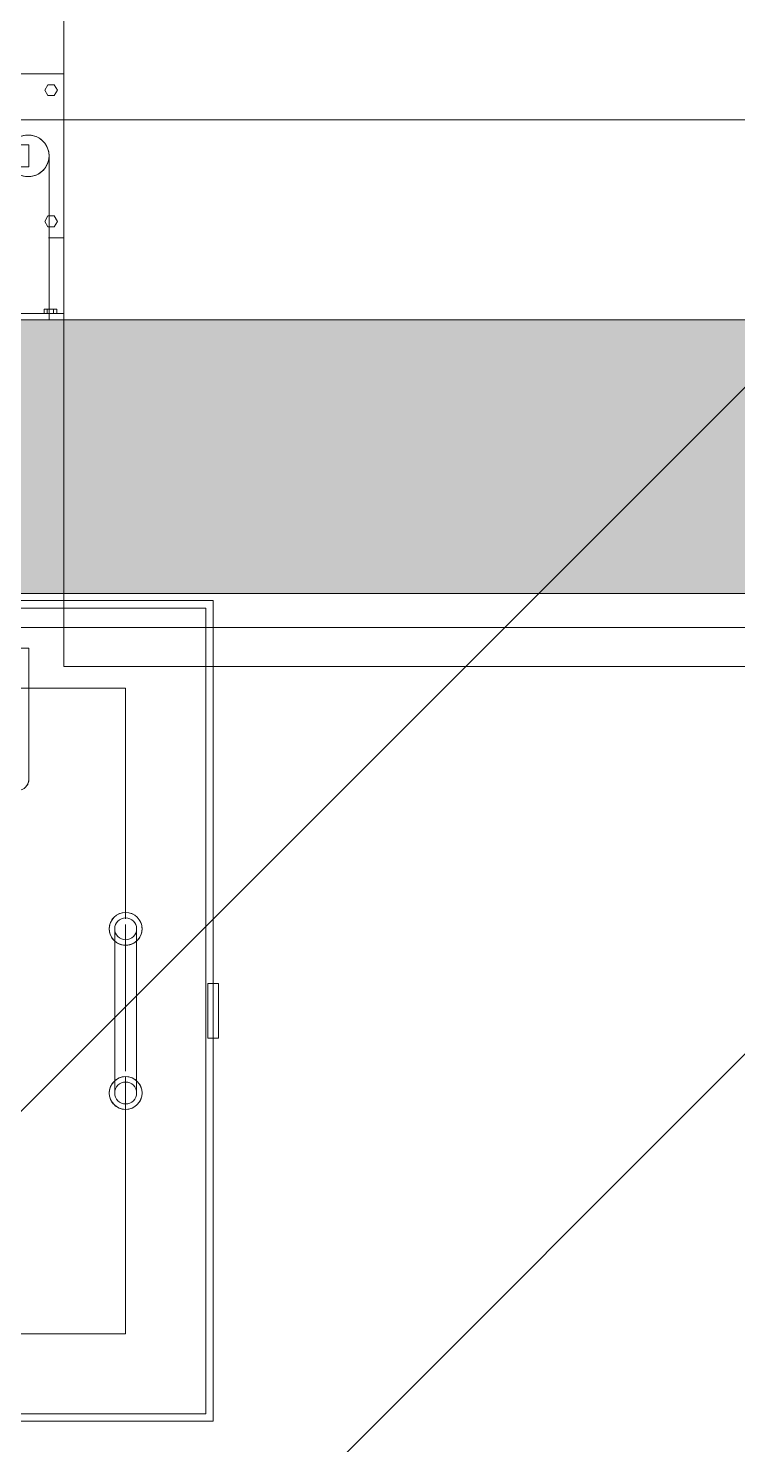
# Model space of a CAD drawing. Header units: millimetres. Extents: x -57519 to 497916, y -349472 to 446842.
# Drawn here: x 332366 to 333015, y 20430 to 21724 of the extents above; entities that cross this region are included whole.
import ezdxf

# ---------------------------------------------------------------- set-up
doc = ezdxf.new("R2010")
doc.units = ezdxf.units.MM
for name, color, linetype, lineweight in [('A-DETL-GENF', 92, 'Continuous', 5), ('A-FLOR', 192, 'Continuous', 5), ('A-WALL', 113, 'Continuous', 20), ('A-WALL-PATT', 111, 'Continuous', 20), ('I-FURN', 30, 'Continuous', 5)]:
    doc.layers.add(name, color=color, linetype=linetype, lineweight=lineweight)

# ---------------------------------------------------------------- blocks, each defined once
blk = doc.blocks.new('Walls 1 - Walls 1-3032194-SITE COVERAGE')
at = {"layer": 'A-WALL-PATT', "lineweight": 5, "transparency": 33554560}
h = blk.add_hatch(color=253, dxfattribs=at)
h.paths.add_polyline_path([(82149.3, 16147.5), (87964.3, 16147.5), (87964.3, 16399.2), (88714.3, 16399.2), (88714.3, 16147.5), (91689.3, 16147.5), (91689.3, 21457.5), (82149.3, 21457.5), (82149.3, 16539.7)], flags=0)
h.paths.add_polyline_path([(90465.8, 16397.5), (88964.3, 16397.5), (88964.3, 16649.2), (87714.3, 16649.2), (87714.3, 16397.5), (82724.3, 16397.5), (82474.3, 16647.5), (82474.3, 20897.5), (82724.3, 21207.5), (91214.3, 21207.5), (91464.3, 20897.5), (91464.3, 16647.5), (91214.3, 16397.5)], flags=0)
at = {"layer": 'A-WALL', "lineweight": 5}
for p, q in [((83635.3, 21457.5), (83621.1, 21457.5)), ((91689.3, 21457.5), (83635.3, 21457.5)), ((82724.3, 21207.5), (91214.3, 21207.5)), ((85039.3, 21207.5), (82724.3, 21207.5)), ((82724.3, 21207.5), (91214.3, 21207.5)), ((85039.3, 21207.5), (82724.3, 21207.5))]:
    blk.add_line(p, q, dxfattribs=at)
blk = doc.blocks.new('DLN_ Water Tank Cat Ladder_Low - DLN_ Water Tank Cat Ladder_Low-15029793-SITE COVERAGE')
at = {"layer": 'I-FURN'}
for p, q in [((238.5, 225), (173.5, 225)), ((173.5, 225), (238.5, 225)), ((238.5, 75), (238.5, 225)), ((238.5, 225), (238.5, 75)), ((223.9, 215), (221, 210)), ((221, 210), (223.9, 215)), ((221, 210), (223.9, 205)), ((223.9, 205), (221, 210)), ((229.7, 215), (223.9, 215)), ((223.9, 215), (229.7, 215)), ((232.6, 210), (229.7, 215)), ((229.7, 215), (232.6, 210)), ((229.7, 205), (232.6, 210)), ((232.6, 210), (229.7, 205)), ((223.9, 205), (229.7, 205)), ((229.7, 205), (223.9, 205)), ((206.5, 160), (-206.5, 160)), ((206.5, 160), (-206.5, 160)), ((206.5, 160), (-206.5, 160)), ((206.5, 160), (-206.5, 160)), ((206.5, 160), (-206.5, 160)), ((206.5, 160), (-206.5, 160)), ((206.5, 160), (-206.5, 160)), ((206.5, 160), (-206.5, 160)), ((206.5, 160), (-206.5, 160)), ((206.5, 160), (-206.5, 160)), ((206.5, 145), (206.5, 160)), ((206.5, 160), (206.5, 140)), ((206.5, 157.1), (206.5, 160)), ((206.5, 160), (206.5, 140.3)), ((206.5, 155), (206.5, 160)), ((206.5, 160), (206.5, 140)), ((206.5, 158.7), (206.5, 160)), ((206.5, 160), (206.5, 159.7)), ((206.5, 150), (206.5, 160)), ((206.5, 160), (206.5, 159.7)), ((206.5, 157.1), (206.5, 160)), ((206.5, 160), (206.5, 159.7)), ((206.5, 157.1), (206.5, 160)), ((206.5, 160), (206.5, 152.6)), ((206.5, 158.7), (206.5, 160)), ((206.5, 160), (206.5, 157.1)), ((206.5, 159.7), (206.5, 160)), ((206.5, 160), (206.5, 140)), ((206.5, 155), (206.5, 160)), ((206.5, 160), (206.5, 159.7)), ((206.5, 159.7), (206.5, 158.7)), ((206.5, 159.7), (206.5, 158.7)), ((206.5, 159.7), (206.5, 158.7)), ((206.5, 158.7), (206.5, 159.7)), ((206.5, 159.7), (206.5, 158.7)), ((206.5, 157.1), (206.5, 158.7)), ((206.5, 158.7), (206.5, 157.1)), ((206.5, 158.7), (206.5, 157.1)), ((206.5, 158.7), (206.5, 157.1)), ((206.5, 140), (206.5, 158.7)), ((206.5, 157.1), (206.5, 158.7)), ((206.5, 158.7), (206.5, 155)), ((206.5, 152.6), (206.5, 157.1)), ((206.5, 155), (206.5, 157.1)), ((206.5, 157.1), (206.5, 155)), ((206.5, 157.1), (206.5, 155)), ((206.5, 152.6), (206.5, 157.1)), ((206.5, 157.1), (206.5, 155)), ((206.5, 150), (206.5, 157.1)), ((206.5, 157.1), (206.5, 141.3)), ((206.5, 147.4), (206.5, 157.1)), ((206.5, 150), (206.5, 155)), ((206.5, 152.6), (206.5, 155)), ((206.5, 155), (206.5, 152.6)), ((206.5, 155), (206.5, 152.6)), ((206.5, 155), (206.5, 152.6)), ((206.5, 152.6), (206.5, 155)), ((206.5, 155), (206.5, 152.6)), ((206.5, 150), (206.5, 152.6)), ((206.5, 147.4), (206.5, 152.6)), ((206.5, 152.6), (206.5, 147.4)), ((206.5, 152.6), (206.5, 150)), ((206.5, 150), (206.5, 152.6)), ((206.5, 152.6), (206.5, 150)), ((206.5, 152.6), (206.5, 150)), ((206.5, 150), (206.5, 152.6)), ((206.5, 152.6), (206.5, 150)), ((206.5, 147.4), (206.5, 150)), ((206.5, 142.9), (206.5, 150)), ((206.5, 141.3), (206.5, 150)), ((206.5, 150), (206.5, 147.4)), ((206.5, 140.3), (206.5, 150)), ((206.5, 150), (206.5, 147.4)), ((206.5, 145), (206.5, 150)), ((206.5, 150), (206.5, 140)), ((206.5, 145), (206.5, 150)), ((206.5, 150), (206.5, 140.3)), ((206.5, 145), (206.5, 147.4)), ((206.5, 141.3), (206.5, 147.4)), ((206.5, 147.4), (206.5, 145)), ((206.5, 147.4), (206.5, 141.3)), ((206.5, 147.4), (206.5, 145)), ((206.5, 145), (206.5, 147.4)), ((206.5, 140), (206.5, 145)), ((206.5, 141.3), (206.5, 145)), ((206.5, 145), (206.5, 142.9)), ((206.5, 145), (206.5, 142.9)), ((206.5, 141.3), (206.5, 145)), ((206.5, 142.9), (206.5, 145)), ((206.5, 142.9), (206.5, 145)), ((206.5, 140), (206.5, 142.9)), ((206.5, 142.9), (206.5, 141.3)), ((206.5, 142.9), (206.5, 141.3)), ((206.5, 140.3), (206.5, 142.9)), ((206.5, 141.3), (206.5, 142.9)), ((-206.5, 140), (206.5, 140)), ((-206.5, 140), (206.5, 140)), ((-206.5, 140), (206.5, 140)), ((-206.5, 140), (206.5, 140)), ((-206.5, 140), (206.5, 140)), ((-206.5, 140), (206.5, 140)), ((-206.5, 140), (206.5, 140)), ((-206.5, 140), (206.5, 140)), ((-206.5, 140), (206.5, 140)), ((-206.5, 140), (206.5, 140)), ((206.5, 140.3), (206.5, 141.3)), ((206.5, 140), (206.5, 141.3)), ((206.5, 141.3), (206.5, 140.3)), ((206.5, 140), (206.5, 141.3)), ((206.5, 141.3), (206.5, 140)), ((206.5, 141.3), (206.5, 140.3)), ((206.5, 140), (206.5, 141.3)), ((206.5, 141.3), (206.5, 140)), ((206.5, 140.3), (206.5, 141.3)), ((206.5, 140), (206.5, 140.3)), ((206.5, 140.3), (206.5, 140)), ((206.5, 140.3), (206.5, 140)), ((206.5, 140), (206.5, 140.3)), ((206.5, 140.3), (206.5, 140)), ((206.5, 140), (206.5, 140.3)), ((206.5, 140), (206.5, 140.3)), ((206.5, 140.3), (206.5, 140)), ((223.9, 95), (221, 90)), ((221, 90), (223.9, 95)), ((229.7, 95), (223.9, 95)), ((223.9, 95), (229.7, 95)), ((232.6, 90), (229.7, 95)), ((229.7, 95), (232.6, 90)), ((221, 90), (223.9, 85)), ((223.9, 85), (221, 90)), ((223.9, 85), (229.7, 85)), ((229.7, 85), (223.9, 85)), ((229.7, 85), (232.6, 90)), ((232.6, 90), (229.7, 85)), ((224.4, 75), (238.5, 75)), ((238.5, 75), (224.4, 75)), ((225, 6), (225, 75)), ((173.5, 6), (238.5, 6)), ((238.5, 0), (173.5, 0)), ((187.6, 6), (219.4, 6)), ((187.6, 0), (206, 0)), ((206, 0), (189.5, 0)), ((224.4, 0), (192.6, 0)), ((206, 6), (201.1, 6)), ((201.1, 0), (225, 0)), ((215.5, 6), (206, 6)), ((206, 0), (222.5, 0)), ((210.9, 0), (206, 0)), ((222.5, 0), (210.9, 0)), ((224.4, 6), (215.5, 6)), ((219.4, 6), (224.4, 6)), ((223.4, 10), (220.5, 10)), ((220.5, 10), (223.4, 10)), ((223.4, 10), (220.5, 10)), ((220.5, 10), (223.4, 10)), ((220.5, 10), (220.5, 6)), ((220.5, 10), (220.5, 6)), ((223.4, 6), (220.5, 6)), ((220.5, 6), (223.4, 6)), ((223.4, 6), (220.5, 6)), ((220.5, 6), (223.4, 6)), ((222.5, 0), (224.4, 0)), ((224.4, 0), (222.5, 0)), ((223.4, 10), (229.2, 10)), ((229.2, 10), (223.4, 10)), ((223.4, 10), (229.2, 10)), ((229.2, 10), (223.4, 10)), ((223.4, 10), (223.4, 6)), ((223.4, 6), (223.4, 10)), ((223.4, 10), (223.4, 6)), ((223.4, 6), (223.4, 10)), ((223.4, 6), (229.2, 6)), ((229.2, 6), (223.4, 6)), ((223.4, 6), (229.2, 6)), ((229.2, 6), (223.4, 6)), ((224.4, 6), (225, 6)), ((225, 6), (224.4, 6)), ((238.5, 6), (224.4, 6)), ((225, 0), (224.4, 0)), ((224.4, 0), (238.5, 0)), ((224.4, 0), (224.4, 0)), ((225, 0), (225, 6)), ((229.2, 10), (232.1, 10)), ((232.1, 10), (229.2, 10)), ((229.2, 10), (232.1, 10)), ((232.1, 10), (229.2, 10)), ((229.2, 10), (229.2, 6)), ((229.2, 10), (229.2, 6)), ((229.2, 10), (229.2, 6)), ((229.2, 10), (229.2, 6)), ((229.2, 6), (232.1, 6)), ((232.1, 6), (229.2, 6)), ((229.2, 6), (232.1, 6)), ((232.1, 6), (229.2, 6)), ((232.1, 10), (232.1, 6)), ((232.1, 10), (232.1, 6)), ((238.5, 0), (238.5, 6)), ((238.5, 6), (238.5, 0)), ((-375, -256.5), (375, -256.5)), ((-375, -256.5), (375, -256.5)), ((375, -256.5), (-375, -256.5)), ((375, -256.5), (-375, -256.5)), ((375, -256.5), (375, -606.5)), ((375, -606.5), (375, -256.5)), ((375, -256.5), (375, -606.5)), ((375, -606.5), (375, -256.5)), ((-368.2, -263.3), (368.2, -263.3)), ((368.2, -263.3), (-368.2, -263.3)), ((368.2, -263.3), (368.2, -999.7)), ((368.2, -263.3), (368.2, -999.7)), ((206.5, -300), (176.5, -300)), ((206.5, -300), (176.5, -300)), ((206.5, -300), (176.5, -300)), ((206.5, -300), (176.5, -300)), ((206.5, -300), (176.5, -300)), ((206.5, -300), (176.5, -300)), ((206.5, -300), (176.5, -300)), ((206.5, -300), (176.5, -300)), ((206.5, -300), (176.5, -300)), ((206.5, -300), (176.5, -300)), ((206.5, -336.5), (206.5, -300)), ((206.5, -310), (206.5, -300)), ((206.5, -336.5), (206.5, -300)), ((206.5, -310), (206.5, -300)), ((206.5, -336.5), (206.5, -300)), ((206.5, -310), (206.5, -300)), ((206.5, -336.5), (206.5, -300)), ((206.5, -310), (206.5, -300)), ((206.5, -336.5), (206.5, -300)), ((206.5, -310), (206.5, -300)), ((206.5, -310.3), (206.5, -310)), ((206.5, -311.3), (206.5, -310)), ((206.5, -310.3), (206.5, -310)), ((206.5, -310.3), (206.5, -310)), ((206.5, -310.3), (206.5, -310)), ((206.5, -311.3), (206.5, -310.3)), ((206.5, -312.9), (206.5, -310.3)), ((206.5, -311.3), (206.5, -310.3)), ((206.5, -311.3), (206.5, -310.3)), ((206.5, -312.9), (206.5, -311.3)), ((206.5, -312.9), (206.5, -311.3)), ((206.5, -312.9), (206.5, -311.3)), ((206.5, -312.9), (206.5, -311.3)), ((206.5, -320), (206.5, -312.9)), ((206.5, -315), (206.5, -312.9)), ((206.5, -315), (206.5, -312.9)), ((206.5, -315), (206.5, -312.9)), ((206.5, -315), (206.5, -312.9)), ((206.5, -317.4), (206.5, -315)), ((206.5, -320), (206.5, -315)), ((206.5, -317.4), (206.5, -315)), ((206.5, -317.4), (206.5, -315)), ((206.5, -320), (206.5, -317.4)), ((206.5, -320), (206.5, -317.4)), ((206.5, -320), (206.5, -317.4)), ((206.5, -320), (206.5, -336.5)), ((206.5, -320), (206.5, -336.5)), ((206.5, -320), (206.5, -336.5)), ((206.5, -320), (206.5, -336.5)), ((206.5, -320), (206.5, -336.5)), ((295, -336.5), (-295, -336.5)), ((295, -336.5), (-295, -336.5)), ((-295, -336.5), (295, -336.5)), ((295, -336.5), (-295, -336.5)), ((206.5, -420), (206.5, -336.5)), ((206.5, -336.5), (206.5, -420)), ((206.5, -420), (206.5, -336.5)), ((206.5, -336.5), (206.5, -420)), ((206.5, -420), (206.5, -336.5)), ((206.5, -336.5), (206.5, -420)), ((206.5, -420), (206.5, -336.5)), ((206.5, -336.5), (206.5, -420)), ((206.5, -420), (206.5, -336.5)), ((206.5, -336.5), (206.5, -420)), ((295, -547.3), (295, -336.5)), ((295, -547.3), (295, -336.5)), ((295, -336.5), (295, -547.3)), ((295, -547.3), (295, -336.5)), ((295, -568.5), (295, -552.5)), ((295, -568.5), (295, -552.5)), ((295, -552.5), (295, -568.5)), ((295, -568.5), (295, -552.5)), ((295, -576.5), (295, -568.5)), ((295, -576.5), (295, -568.5)), ((295, -568.5), (295, -576.5)), ((295, -576.5), (295, -568.5)), ((285, -576.5), (285, -686.5)), ((295, -686.5), (295, -576.5)), ((295, -686.5), (295, -576.5)), ((295, -576.5), (295, -686.5)), ((295, -686.5), (295, -576.5)), ((305, -686.5), (305, -576.5)), ((370, -656.5), (370, -606.5)), ((370, -606.5), (370, -656.5)), ((370, -606.5), (375, -606.5)), ((370, -606.5), (375, -606.5)), ((375, -656.5), (375, -606.5)), ((375, -606.5), (375, -656.5)), ((375, -656.5), (375, -606.5)), ((375, -606.5), (375, -656.5)), ((375, -606.5), (380, -606.5)), ((375, -606.5), (380, -606.5)), ((375, -606.5), (375, -656.5)), ((375, -656.5), (375, -606.5)), ((375, -606.5), (375, -656.5)), ((375, -656.5), (375, -606.5)), ((380, -656.5), (380, -606.5)), ((380, -606.5), (380, -656.5)), ((370, -626.5), (370, -630.2)), ((370, -634), (370, -626.5)), ((370, -630.2), (370, -636.5)), ((370, -636.5), (370, -634)), ((375, -626.5), (375, -629)), ((375, -634), (375, -626.5)), ((375, -626.5), (375, -627.2)), ((375, -632.8), (375, -626.5)), ((375, -627.2), (375, -628)), ((375, -628), (375, -629)), ((375, -629), (375, -636.5)), ((375, -629), (375, -630.2)), ((375, -630.2), (375, -631.5)), ((375, -631.5), (375, -634)), ((375, -635.1), (375, -632.8)), ((375, -636.5), (375, -634)), ((375, -634), (375, -635.9)), ((380, -626.5), (380, -628)), ((380, -629), (380, -626.5)), ((380, -628), (380, -636.5)), ((380, -636.5), (380, -629)), ((375, -635.9), (375, -635.1)), ((375, -635.9), (375, -636.4)), ((375, -636.5), (375, -635.9)), ((375, -636.4), (375, -636.5)), ((375, -656.5), (370, -656.5)), ((370, -656.5), (375, -656.5)), ((380, -656.5), (375, -656.5)), ((375, -656.5), (380, -656.5)), ((375, -656.5), (375, -1006.5)), ((375, -1006.5), (375, -656.5)), ((375, -656.5), (375, -1006.5)), ((375, -1006.5), (375, -656.5)), ((295, -721), (295, -692)), ((295, -721), (295, -692)), ((295, -692), (295, -721)), ((295, -721), (295, -692)), ((295, -926.5), (295, -721)), ((295, -926.5), (295, -721)), ((295, -721), (295, -926.5)), ((295, -926.5), (295, -721)), ((-295, -926.5), (295, -926.5)), ((-295, -926.5), (295, -926.5)), ((295, -926.5), (-295, -926.5)), ((-295, -926.5), (295, -926.5)), ((375, -1006.5), (-375, -1006.5)), ((-375, -1006.5), (375, -1006.5)), ((375, -1006.5), (-375, -1006.5)), ((-375, -1006.5), (375, -1006.5)), ((368.2, -999.7), (-368.2, -999.7)), ((368.2, -999.7), (-368.2, -999.7))]:
    blk.add_line(p, q, dxfattribs=at)
at = {"layer": 'I-FURN', "flags": 128}
for points in [[(225, 75), (225, 105.1), (225, 130.1), (225, 145.9), (225, 150)], [(285, -556.5), (285, -562.6), (285, -576.5)], [(305, -576.5), (305, -562.2), (305, -556.5)], [(285, -686.5), (285, -700.9), (285, -706.5)], [(305, -706.5), (305, -700.5), (305, -686.5)]]:
    blk.add_lwpolyline(points, dxfattribs=at)
at = {"layer": 'I-FURN'}
for centre, radius, start, end in [((206, 150), 19, 0, 150), ((206, 150), 19, 90, 150), ((206, 150), 19, 90, 105), ((206, 150), 19, 75, 90), ((206, 150), 19, 60, 90), ((206, 150), 19, 60, 75), ((206, 150), 19, 45, 60), ((206, 150), 19, 45, 60), ((206, 150), 19, 30, 45), ((206, 150), 19, 30, 45), ((206, 150), 19, 15, 30), ((206, 150), 19, 15, 30), ((206, 150), 19, 210, 0), ((206, 150), 19, 270, 345), ((206, 150), 19, 315, 345), ((206, 150), 19, 0, 15), ((206, 150), 19, 345, 15), ((206, 150), 19, 345, 360), ((206, 150), 19, 255, 270), ((206, 150), 19, 255, 270), ((206, 150), 19, 270, 285), ((206, 150), 19, 285, 315), ((196.5, -420), 10, 270, 360), ((196.5, -420), 10, 330, 0), ((196.5, -420), 10, 330, 360), ((196.5, -420), 10, 330, 345), ((196.5, -420), 10, 330, 345), ((196.5, -420), 10, 330, 345), ((196.5, -420), 10, 330, 345), ((196.5, -420), 10, 330, 345), ((196.5, -420), 10, 330, 345), ((196.5, -420), 10, 330, 345), ((196.5, -420), 10, 345, 360), ((196.5, -420), 10, 345, 0), ((196.5, -420), 10, 345, 360), ((196.5, -420), 10, 345, 0), ((196.5, -420), 10, 345, 0), ((196.5, -420), 10, 345, 360), ((196.5, -420), 10, 345, 0), ((295, -556.5), 15, 0, 180), ((295, -556.5), 15, 45, 135), ((295, -556.5), 15, 150, 180), ((295, -556.5), 15, 180, 360), ((295, -556.5), 15, 180, 210), ((295, -556.5), 15, 135, 150), ((295, -556.5), 10, 90, 270), ((295, -556.5), 10, 270, 90), ((295, -556.5), 15, 300, 0), ((295, -556.5), 15, 0, 45), ((295, -556.5), 15, 210, 240), ((295, -556.5), 15, 240, 300), ((295, -706.5), 15, 360, 180), ((295, -706.5), 15, 120, 180), ((295, -706.5), 10, 90, 270), ((295, -706.5), 15, 105, 120), ((295, -706.5), 15, 75, 105), ((295, -706.5), 10, 270, 90), ((295, -706.5), 15, 60, 75), ((295, -706.5), 15, 15, 60), ((295, -706.5), 15, 180, 360), ((295, -706.5), 15, 180, 195), ((295, -706.5), 15, 195, 210), ((295, -706.5), 15, 300, 345), ((295, -706.5), 15, 0, 15), ((295, -706.5), 15, 345, 0), ((295, -706.5), 15, 210, 225), ((295, -706.5), 15, 225, 255), ((295, -706.5), 15, 255, 285), ((295, -706.5), 15, 285, 300)]:
    blk.add_arc(centre, radius, start, end, dxfattribs=at)

msp = doc.modelspace()

# ---------------------------------------------------------------- hatches: boundary and pattern name
at = {"layer": 'A-DETL-GENF'}
h = msp.add_hatch(dxfattribs=at)
h.set_pattern_fill('FP_40', color=250, style=0, pattern_type=2)
h.set_pattern_definition([(45, (248763.4, 0), (-1257.236, 1257.236), []), (45, (248763.4, 1905), (-1257.236, 1257.236), [])])
h.paths.add_polyline_path([(325750.1, -8642.5), (328562.7, -8642.5), (328562.7, 4657.5), (341312.7, 4657.5), (341312.7, 30557.5), (342712.7, 30557.5), (342712.7, 48907.7), (339962.7, 48907.7), (339962.7, 52157.5), (338962.7, 52157.5), (338962.7, 53757.5), (297512.7, 53757.5), (297512.7, 52247.5), (286277.7, 52247.5), (286277.7, 34407.5), (285902.7, 34407.5), (285902.7, 7407.5), (286277.7, 7407.5), (286277.7, -2267.5), (315555.2, -2267.5), (315555.2, -8642.5), (321257.1, -8642.5)], flags=0)

# ---------------------------------------------------------------- linework, layer by layer
at = {"layer": 'A-FLOR'}
for p, q in [((332398.7, 23140.8), (332398.7, 21140.8)), ((330147.7, 21640.5), (336032.7, 21640.5)), ((332384.6, 21457.5), (340302.7, 21457.5)), ((332398.7, 21140.8), (333652.7, 21140.8))]:
    msp.add_line(p, q, dxfattribs=at)
at = {"layer": 'A-WALL', "lineweight": 18}
for p, q in [((339977.7, 21207.5), (331487.7, 21207.5)), ((331792, 21176.5), (332528.4, 21176.5)), ((332528.6, 21176.5), (339962.9, 21176.5))]:
    msp.add_line(p, q, dxfattribs=at)

# ---------------------------------------------------------------- block references
at = {"layer": 'A-WALL', "lineweight": 5}
msp.add_blockref('Walls 1 - Walls 1-3032194-SITE COVERAGE', (248763.4, 0), dxfattribs=at)
at = {"layer": 'I-FURN'}
msp.add_blockref('DLN_ Water Tank Cat Ladder_Low - DLN_ Water Tank Cat Ladder_Low-15029793-SITE COVERAGE', (332160.2, 21457.5), dxfattribs=at)

doc.saveas('drawing.dxf')
